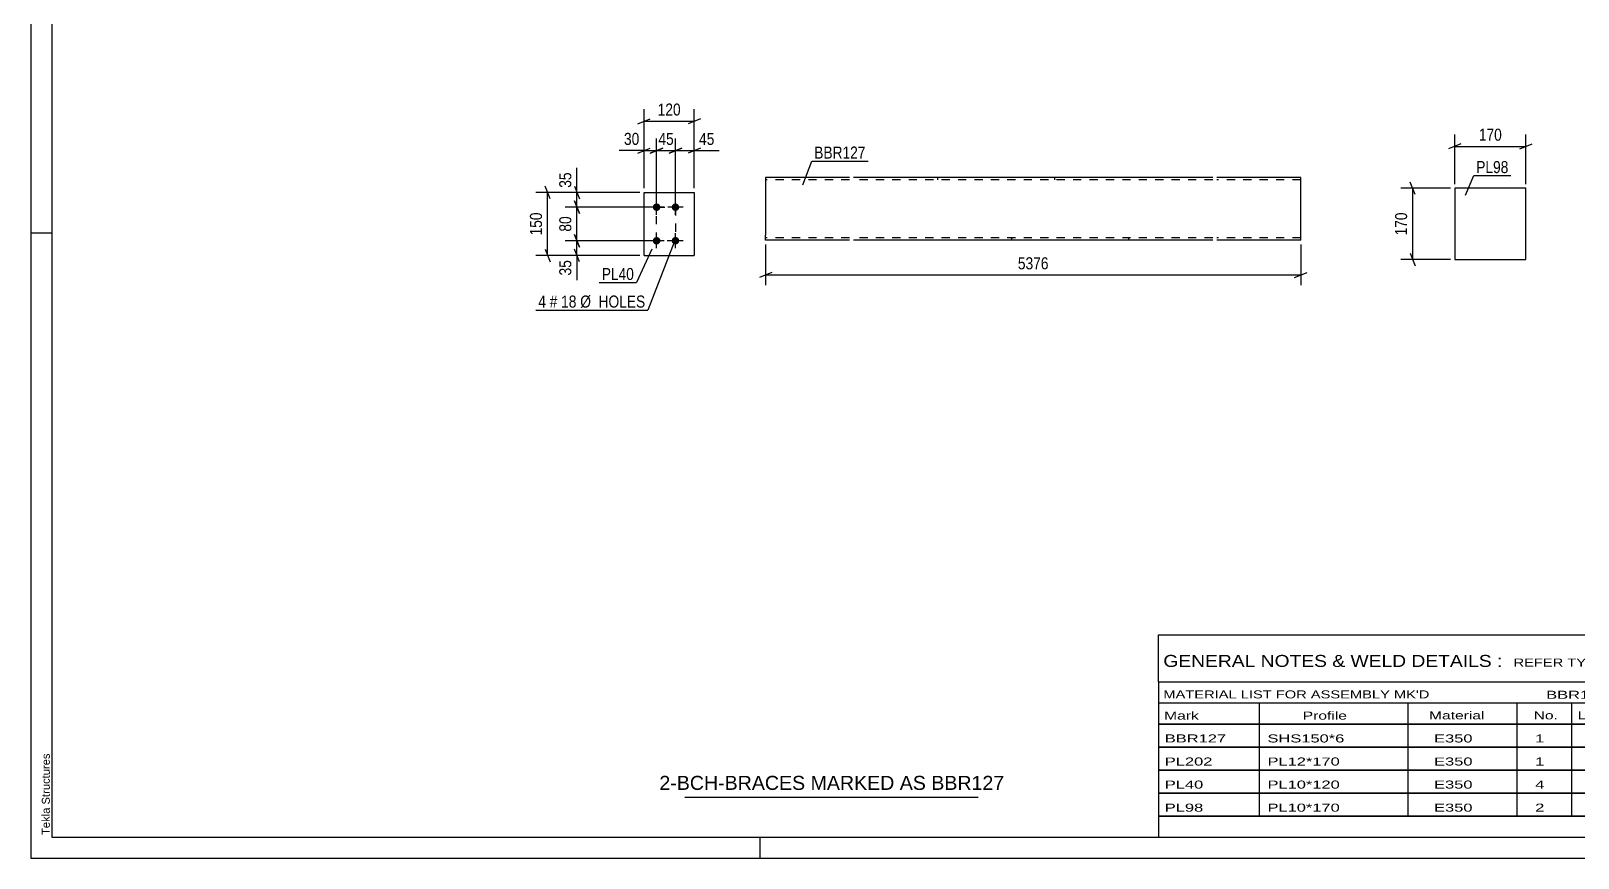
# Model space of a CAD drawing. Header units: millimetres. Extents: x 0 to 594, y 0 to 420.
# Drawn here: x 0 to 369.1, y 0 to 197.2 of the extents above; entities that cross this region are included whole.
import ezdxf

# ---------------------------------------------------------------- set-up
doc = ezdxf.new("R2010")
doc.units = ezdxf.units.MM
doc.linetypes.add('DXK_LINE_DOT2', pattern=[3.9198, 1.9599, -1.9599])
doc.styles.add('Arial', font='ARIAL.TTF', dxfattribs={"height": 0.2})
doc.styles.add('Arial Narrow', font='ARIALN.TTF', dxfattribs={"height": 0.2})

# ---------------------------------------------------------------- blocks, each defined once
blk = doc.blocks.new('Unknown-580610623-1130')
at = {"color": 5, "linetype": 'Continuous'}
for p, q in [((0, 420), (0, 0)), ((5, 415), (5, 5)), ((5, 149), (0, 149)), ((5, 5), (589, 5)), ((174, 0), (174, 5)), ((0, 0), (594, 0))]:
    blk.add_line(p, q, dxfattribs=at)
at = {"color": 174, "linetype": 'Continuous', "style": 'Arial'}
blk.add_text('Tekla Structures', height=1.9102, rotation=90, dxfattribs=at).set_placement((4.5, 5.5))
blk = doc.blocks.new('Part-580610623-2167 - 2161')
at = {"color": 2, "linetype": 'Continuous'}
for p, q in [((146.26, 143.67), (146.26, 158.67)), ((146.26, 158.67), (158.26, 158.67)), ((158.26, 158.67), (158.26, 143.67)), ((146.26, 143.67), (146.26, 143.67)), ((146.26, 143.67), (158.26, 143.67)), ((158.26, 143.67), (158.26, 143.67))]:
    blk.add_line(p, q, dxfattribs=at)
at = {"color": 7, "linetype": 'DXK_LINE_DOT2'}
for p, q in [((146.26, 158.67), (158.26, 158.67)), ((146.26, 143.67), (158.26, 143.67))]:
    blk.add_line(p, q, dxfattribs=at)
blk = doc.blocks.new('Bolt-580610623-2200 - 2161')
at = {"linetype": 'Continuous'}
for points in [[(149.26, 156.07), (149.45, 156.05), (149.63, 155.99), (149.79, 155.9), (149.93, 155.77), (150.04, 155.62), (150.12, 155.45), (150.16, 155.27), (150.16, 155.08), (150.12, 154.89), (150.04, 154.72), (149.93, 154.57), (149.79, 154.44), (149.63, 154.35), (149.45, 154.29), (149.26, 154.27), (149.08, 154.29), (148.9, 154.35), (148.73, 154.44), (148.59, 154.57), (148.48, 154.72), (148.41, 154.89), (148.37, 155.08), (148.37, 155.27), (148.41, 155.45), (148.48, 155.62), (148.59, 155.77), (148.73, 155.9), (148.9, 155.99), (149.08, 156.05)], [(153.76, 156.07), (153.95, 156.05), (154.13, 155.99), (154.29, 155.9), (154.43, 155.77), (154.54, 155.62), (154.62, 155.45), (154.66, 155.27), (154.66, 155.08), (154.62, 154.89), (154.54, 154.72), (154.43, 154.57), (154.29, 154.44), (154.13, 154.35), (153.95, 154.29), (153.76, 154.27), (153.58, 154.29), (153.4, 154.35), (153.23, 154.44), (153.09, 154.57), (152.98, 154.72), (152.91, 154.89), (152.87, 155.08), (152.87, 155.27), (152.91, 155.45), (152.98, 155.62), (153.09, 155.77), (153.23, 155.9), (153.4, 155.99), (153.58, 156.05)], [(149.26, 148.07), (149.45, 148.05), (149.63, 147.99), (149.79, 147.9), (149.93, 147.77), (150.04, 147.62), (150.12, 147.45), (150.16, 147.27), (150.16, 147.08), (150.12, 146.89), (150.04, 146.72), (149.93, 146.57), (149.79, 146.44), (149.63, 146.35), (149.45, 146.29), (149.26, 146.27), (149.08, 146.29), (148.9, 146.35), (148.73, 146.44), (148.59, 146.57), (148.48, 146.72), (148.41, 146.89), (148.37, 147.08), (148.37, 147.27), (148.41, 147.45), (148.48, 147.62), (148.59, 147.77), (148.73, 147.9), (148.9, 147.99), (149.08, 148.05)], [(153.76, 148.07), (153.95, 148.05), (154.13, 147.99), (154.29, 147.9), (154.43, 147.77), (154.54, 147.62), (154.62, 147.45), (154.66, 147.27), (154.66, 147.08), (154.62, 146.89), (154.54, 146.72), (154.43, 146.57), (154.29, 146.44), (154.13, 146.35), (153.95, 146.29), (153.76, 146.27), (153.58, 146.29), (153.4, 146.35), (153.23, 146.44), (153.09, 146.57), (152.98, 146.72), (152.91, 146.89), (152.87, 147.08), (152.87, 147.27), (152.91, 147.45), (152.98, 147.62), (153.09, 147.77), (153.23, 147.9), (153.4, 147.99), (153.58, 148.05)]]:
    blk.add_hatch(color=1, dxfattribs=at).paths.add_polyline_path(points)
at = {"color": 1, "linetype": 'Continuous'}
for p, q in [((151.06, 155.17), (147.46, 155.17)), ((149.26, 153.37), (149.26, 156.97)), ((155.56, 155.17), (151.96, 155.17)), ((153.76, 153.37), (153.76, 156.97)), ((149.26, 145.37), (149.26, 148.97)), ((153.76, 145.37), (153.76, 148.97)), ((151.06, 147.17), (147.46, 147.17)), ((155.56, 147.17), (151.96, 147.17))]:
    blk.add_line(p, q, dxfattribs=at)
blk = doc.blocks.new('Part-580610623-2404 - 2398')
at = {"color": 2, "linetype": 'Continuous'}
for p, q in [((356.66, 159.67), (339.66, 159.67)), ((339.66, 159.67), (339.66, 142.67)), ((356.66, 142.67), (356.66, 159.67)), ((339.66, 142.67), (356.66, 142.67))]:
    blk.add_line(p, q, dxfattribs=at)
blk = doc.blocks.new('Part-580610623-2436 - 2428')
at = {"color": 2, "linetype": 'Continuous'}
for p, q in [((195.27, 162.27), (175.27, 162.27)), ((175.27, 162.27), (175.27, 148.47)), ((281.93, 162.27), (196.27, 162.27)), ((302.93, 162.27), (282.93, 162.27)), ((302.93, 147.27), (302.93, 162.27)), ((175.27, 147.62), (175.27, 148.47)), ((175.27, 147.36), (175.27, 147.62)), ((175.27, 147.27), (175.27, 147.36)), ((195.27, 147.27), (175.27, 147.27)), ((281.93, 147.27), (196.27, 147.27)), ((302.93, 147.27), (282.93, 147.27))]:
    blk.add_line(p, q, dxfattribs=at)
at = {"color": 7, "linetype": 'DXK_LINE_DOT2'}
for p, q in [((195.27, 161.67), (175.27, 161.67)), ((281.93, 161.67), (196.27, 161.67)), ((216.27, 162.27), (216.27, 161.67)), ((244.19, 162.27), (244.19, 161.67)), ((302.93, 161.67), (282.93, 161.67)), ((175.27, 148.01), (175.27, 148.47)), ((175.27, 147.62), (175.27, 148.24)), ((175.27, 147.87), (175.27, 147.92)), ((175.27, 147.87), (175.27, 147.92)), ((195.27, 147.87), (175.27, 147.87)), ((281.93, 147.87), (196.27, 147.87)), ((234.02, 147.27), (234.02, 147.87)), ((261.93, 147.27), (261.93, 147.87)), ((302.93, 147.87), (282.93, 147.87)), ((302.93, 147.87), (302.93, 147.92)), ((175.27, 147.27), (175.27, 147.27))]:
    blk.add_line(p, q, dxfattribs=at)
blk = doc.blocks.new('Rectangle-580610623-2384 - 2161')
at = {"color": 1, "linetype": 'DXK_LINE_DOT2'}
blk.add_lwpolyline([(149.26, 155.17), (153.76, 155.17), (153.76, 147.17), (149.26, 147.17), (149.26, 155.17)], close=True, dxfattribs=at)
blk = doc.blocks.new('StraightDimension-580610623-2344 - 2161')
at = {"color": 7, "linetype": 'Continuous'}
for p, q in [((149.26, 156.17), (149.26, 171.52)), ((153.76, 156.17), (153.76, 171.52)), ((147.76, 168.07), (150.76, 169.27)), ((149.26, 168.67), (153.76, 168.67)), ((155.26, 169.27), (152.26, 168.07))]:
    blk.add_line(p, q, dxfattribs=at)
at = {"color": 0}
blk.add_wipeout([(153.94, 169.42), (153.94, 173.62), (149.09, 173.62), (149.09, 169.42)], dxfattribs=at)
at = {"color": 3, "style": 'Arial Narrow'}
blk.add_text('45', height=2.863, dxfattribs=at).set_placement((149.69, 170.02))
blk = doc.blocks.new('StraightDimension-580610623-2300 - 2161')
at = {"color": 7, "linetype": 'Continuous'}
for p, q in [((129.66, 160.17), (130.86, 157.17)), ((145.26, 158.67), (127.41, 158.67)), ((148.26, 155.17), (127.41, 155.17)), ((130.86, 153.67), (129.66, 156.67)), ((130.26, 155.17), (130.26, 158.67))]:
    blk.add_line(p, q, dxfattribs=at)
at = {"color": 0}
blk.add_wipeout([(129.51, 164.05), (125.31, 164.05), (125.31, 159.2), (129.51, 159.2)], dxfattribs=at)
at = {"color": 7, "linetype": 'Continuous'}
blk.add_line((130.26, 158.67), (130.26, 164.58), dxfattribs=at)
blk.add_line((130.26, 158.67), (130.26, 164.58), dxfattribs=at)
at = {"color": 3, "style": 'Arial Narrow'}
blk.add_text('35', height=2.863, rotation=90.0002, dxfattribs=at).set_placement((128.91, 159.8))
blk = doc.blocks.new('StraightDimension-580610623-2277 - 2161')
at = {"color": 7, "linetype": 'Continuous'}
for p, q in [((129.66, 148.67), (130.86, 145.67)), ((148.26, 147.17), (127.41, 147.17)), ((130.86, 142.17), (129.66, 145.17)), ((130.26, 143.67), (130.26, 147.17)), ((145.26, 143.67), (127.41, 143.67))]:
    blk.add_line(p, q, dxfattribs=at)
at = {"color": 0}
blk.add_wipeout([(129.51, 143.15), (125.31, 143.15), (125.31, 138.29), (129.51, 138.29)], dxfattribs=at)
at = {"color": 7, "linetype": 'Continuous'}
blk.add_line((130.26, 143.67), (130.26, 137.77), dxfattribs=at)
blk.add_line((130.26, 143.67), (130.26, 137.77), dxfattribs=at)
at = {"color": 3, "style": 'Arial Narrow'}
blk.add_text('35', height=2.863, rotation=90.0002, dxfattribs=at).set_placement((128.91, 138.89))
blk = doc.blocks.new('StraightDimension-580610623-2290 - 2161')
at = {"color": 7, "linetype": 'Continuous'}
for p, q in [((148.26, 155.17), (127.41, 155.17)), ((129.66, 156.67), (130.86, 153.67)), ((130.26, 147.17), (130.26, 155.17)), ((130.86, 145.67), (129.66, 148.67)), ((148.26, 147.17), (127.41, 147.17))]:
    blk.add_line(p, q, dxfattribs=at)
at = {"color": 0}
blk.add_wipeout([(129.51, 153.6), (125.31, 153.6), (125.31, 148.74), (129.51, 148.74)], dxfattribs=at)
at = {"color": 3, "style": 'Arial Narrow'}
blk.add_text('80', height=2.863, rotation=90.0002, dxfattribs=at).set_placement((128.91, 149.34))
blk = doc.blocks.new('StraightDimension-580610623-2314 - 2161')
at = {"color": 7, "linetype": 'Continuous'}
for p, q in [((123.86, 157.17), (122.66, 160.17)), ((145.26, 158.67), (120.41, 158.67)), ((123.26, 143.67), (123.26, 158.67)), ((122.66, 145.17), (123.86, 142.17)), ((145.26, 143.67), (120.41, 143.67))]:
    blk.add_line(p, q, dxfattribs=at)
at = {"color": 0}
blk.add_wipeout([(122.51, 154.51), (118.31, 154.51), (118.31, 147.83), (122.51, 147.83)], dxfattribs=at)
at = {"color": 3, "style": 'Arial Narrow'}
blk.add_text('150', height=2.863, rotation=90.0002, dxfattribs=at).set_placement((121.91, 148.43))
blk = doc.blocks.new('StraightDimension-580610623-2331 - 2161')
at = {"color": 7, "linetype": 'Continuous'}
for p, q in [((146.26, 159.67), (146.26, 171.52)), ((149.26, 156.17), (149.26, 171.52)), ((144.76, 168.07), (147.76, 169.27)), ((146.26, 168.67), (149.26, 168.67)), ((150.76, 169.27), (147.76, 168.07))]:
    blk.add_line(p, q, dxfattribs=at)
at = {"color": 0}
blk.add_wipeout([(145.74, 169.42), (145.74, 173.62), (140.88, 173.62), (140.88, 169.42)], dxfattribs=at)
at = {"color": 7, "linetype": 'Continuous'}
blk.add_line((146.26, 168.67), (140.36, 168.67), dxfattribs=at)
blk.add_line((146.26, 168.67), (140.36, 168.67), dxfattribs=at)
at = {"color": 3, "style": 'Arial Narrow'}
blk.add_text('30', height=2.863, dxfattribs=at).set_placement((141.48, 170.02))
blk = doc.blocks.new('StraightDimension-580610623-2354 - 2161')
at = {"color": 7, "linetype": 'Continuous'}
for p, q in [((153.76, 156.17), (153.76, 171.52)), ((158.26, 159.67), (158.26, 171.52)), ((152.26, 168.07), (155.26, 169.27)), ((153.76, 168.67), (158.26, 168.67)), ((159.76, 169.27), (156.76, 168.07))]:
    blk.add_line(p, q, dxfattribs=at)
at = {"color": 0}
blk.add_wipeout([(163.64, 169.42), (163.64, 173.62), (158.79, 173.62), (158.79, 169.42)], dxfattribs=at)
at = {"color": 7, "linetype": 'Continuous'}
blk.add_line((158.26, 168.67), (164.17, 168.67), dxfattribs=at)
blk.add_line((158.26, 168.67), (164.17, 168.67), dxfattribs=at)
at = {"color": 3, "style": 'Arial Narrow'}
blk.add_text('45', height=2.863, dxfattribs=at).set_placement((159.39, 170.02))
blk = doc.blocks.new('StraightDimension-580610623-2368 - 2161')
at = {"color": 7, "linetype": 'Continuous'}
for p, q in [((146.26, 159.67), (146.26, 178.52)), ((158.26, 159.67), (158.26, 178.52)), ((144.76, 175.07), (147.76, 176.27)), ((146.26, 175.67), (158.26, 175.67)), ((159.76, 176.27), (156.76, 175.07))]:
    blk.add_line(p, q, dxfattribs=at)
at = {"color": 0}
blk.add_wipeout([(155.61, 176.42), (155.61, 180.62), (148.92, 180.62), (148.92, 176.42)], dxfattribs=at)
at = {"color": 3, "style": 'Arial Narrow'}
blk.add_text('120', height=2.863, dxfattribs=at).set_placement((149.52, 177.02))
blk = doc.blocks.new('StraightDimension-580610623-2406 - 2398')
at = {"color": 7, "linetype": 'Continuous'}
for p, q in [((341.16, 170.27), (338.16, 169.07)), ((339.66, 160.67), (339.66, 172.52)), ((355.16, 169.07), (358.16, 170.27)), ((356.66, 160.67), (356.66, 172.52)), ((339.66, 169.67), (356.66, 169.67))]:
    blk.add_line(p, q, dxfattribs=at)
at = {"color": 0}
blk.add_wipeout([(351.51, 170.42), (351.51, 174.62), (344.82, 174.62), (344.82, 170.42)], dxfattribs=at)
at = {"color": 3, "style": 'Arial Narrow'}
blk.add_text('170', height=2.863, dxfattribs=at).set_placement((345.42, 171.02))
blk = doc.blocks.new('StraightDimension-580610623-2417 - 2398')
at = {"color": 7, "linetype": 'Continuous'}
for p, q in [((338.66, 159.67), (326.81, 159.67)), ((330.26, 158.17), (329.06, 161.17)), ((329.66, 142.67), (329.66, 159.67)), ((329.06, 144.17), (330.26, 141.17)), ((338.66, 142.67), (326.81, 142.67))]:
    blk.add_line(p, q, dxfattribs=at)
at = {"color": 0}
blk.add_wipeout([(328.91, 154.51), (324.71, 154.51), (324.71, 147.83), (328.91, 147.83)], dxfattribs=at)
at = {"color": 3, "style": 'Arial Narrow'}
blk.add_text('170', height=2.863, rotation=90.0002, dxfattribs=at).set_placement((328.31, 148.43))
blk = doc.blocks.new('StraightDimension-580610623-2441 - 2428')
at = {"color": 7, "linetype": 'Continuous'}
for p, q in [((175.27, 146.27), (175.27, 136.61)), ((302.93, 146.27), (302.93, 136.61)), ((176.77, 139.61), (173.77, 138.41)), ((175.27, 139.01), (302.93, 139.01)), ((301.43, 138.41), (304.43, 139.61))]:
    blk.add_line(p, q, dxfattribs=at)
at = {"color": 0}
blk.add_wipeout([(243.36, 139.76), (243.36, 143.96), (234.85, 143.96), (234.85, 139.76)], dxfattribs=at)
at = {"color": 3, "style": 'Arial Narrow'}
blk.add_text('5376', height=2.863, dxfattribs=at).set_placement((235.45, 140.36))
blk = doc.blocks.new('Unknown-580610623-4186')
at = {"color": 7, "linetype": 'Continuous'}
for p, q in [((269, 53.25), (429, 53.25)), ((269, 42), (269, 53.25)), ((429, 53.25), (429, 42)), ((269, 42), (429, 42)), ((269, 42), (269, 37)), ((429, 42), (429, 37)), ((269, 37), (429, 37)), ((269, 37), (269, 32)), ((293, 37), (293, 32)), ((328.5, 37), (328.5, 32)), ((354.5, 37), (354.5, 32)), ((367.5, 37), (367.5, 32)), ((385, 37), (385, 32)), ((407, 37), (407, 32)), ((429, 37), (429, 32)), ((269, 32), (429, 32)), ((269, 31.95), (269, 26.55)), ((269, 31.95), (429, 31.95)), ((293, 32), (293, 26.5)), ((328.5, 32), (328.5, 26.5)), ((354.5, 32), (354.5, 26.5)), ((367.5, 32), (367.5, 26.5)), ((385, 32), (385, 26.5)), ((407, 32), (407, 26.5)), ((429, 31.95), (429, 26.55)), ((269, 26.55), (429, 26.55)), ((269, 26.45), (269, 21.05)), ((269, 26.45), (429, 26.45)), ((293, 26.5), (293, 21)), ((328.5, 26.5), (328.5, 21)), ((354.5, 26.5), (354.5, 21)), ((367.5, 26.5), (367.5, 21)), ((385, 26.5), (385, 21)), ((407, 26.5), (407, 21)), ((429, 26.45), (429, 21.05)), ((269, 21.05), (429, 21.05)), ((269, 20.95), (269, 15.55)), ((269, 20.95), (429, 20.95)), ((293, 21), (293, 15.5)), ((328.5, 21), (328.5, 15.5)), ((354.5, 21), (354.5, 15.5)), ((367.5, 21), (367.5, 15.5)), ((385, 21), (385, 15.5)), ((407, 21), (407, 15.5)), ((429, 20.95), (429, 15.55)), ((269, 15.55), (429, 15.55)), ((269, 15.45), (269, 10.05)), ((269, 15.45), (429, 15.45)), ((293, 15.5), (293, 10)), ((328.5, 15.5), (328.5, 10)), ((354.5, 15.5), (354.5, 10)), ((367.5, 15.5), (367.5, 10)), ((385, 15.5), (385, 10)), ((407, 15.5), (407, 10)), ((429, 15.45), (429, 10.05)), ((269, 10.05), (429, 10.05)), ((269, 10), (429, 10)), ((269, 10), (269, 5)), ((385, 10), (385, 5)), ((407, 10), (407, 5)), ((429, 10), (429, 5)), ((269, 5), (429, 5))]:
    blk.add_line(p, q, dxfattribs=at)
at = {"color": 7, "style": 'Arial Narrow'}
for s, height, width, p in [('GENERAL NOTES & WELD DETAILS :', 2.8633, 1.4, (270.15, 45.56)), ('REFER TYP DRAWING TYP-01', 1.9089, 1.6, (353.7, 45.66)), ("MATERIAL LIST FOR ASSEMBLY MK'D", 1.9089, 1.6, (270.15, 38.06)), ('BBR127', 1.909, 1.794707, (361.48, 37.97)), ('2', 1.91, 1.794707, (391.08, 38.06)), ('No. Required', 1.9089, 1.6, (400.41, 38.06)), ('Mark', 1.909, 1.7, (270.34, 33)), ('Profile', 1.909, 1.7, (303.41, 33)), ('Material', 1.909, 1.7, (333.54, 33.06)), ('No.', 1.909, 1.7, (358.5, 33.06)), ('Length', 1.909, 1.7, (369, 33.06)), ('Area', 1.909, 1.7, (391.5, 33.06)), ('Weight', 1.909, 1.7, (411, 33.06))]:
    blk.add_text(s, height=height, dxfattribs=dict(at, width=width)).set_placement(p)
at = {"color": 7, "linetype": 'Continuous', "style": 'Arial Narrow'}
for s, height, width, p in [('BBR127', 1.909, 1.794707, (270.5, 27.56)), ('SHS150*6', 1.909, 1.794707, (295, 27.56)), ('E350', 1.909, 1.794707, (334.74, 27.56)), ('1', 1.91, 1.794707, (358.86, 27.56)), ('5376', 1.909, 1.794707, (371.58, 27.56)), ('3.2', 1.909, 1.794707, (395.32, 27.56)), ('145.5', 1.909, 1.794707, (411.96, 27.56)), ('PL202', 1.909, 1.794707, (270.5, 22.06)), ('PL12*170', 1.909, 1.794707, (295, 22.06)), ('E350', 1.909, 1.794707, (334.74, 22.06)), ('1', 1.91, 1.794707, (358.86, 22.06)), ('706', 1.909, 1.794707, (373.77, 22.06)), ('0.3', 1.909, 1.794707, (395.32, 22.06)), ('11.3', 1.909, 1.794707, (414.14, 22.06)), ('PL40', 1.909, 1.794707, (270.5, 16.56)), ('PL10*120', 1.909, 1.794707, (295, 16.56)), ('E350', 1.909, 1.794707, (334.74, 16.56)), ('4', 1.91, 1.794707, (358.86, 16.56)), ('150', 1.909, 1.794707, (373.77, 16.56)), ('0.0', 1.909, 1.794707, (395.32, 16.56)), ('5.7', 1.909, 1.794707, (416.33, 16.56)), ('PL98', 1.909, 1.794707, (270.5, 11.06)), ('PL10*170', 1.909, 1.794707, (295, 11.06)), ('E350', 1.909, 1.794707, (334.74, 11.06)), ('2', 1.91, 1.794707, (358.86, 11.06)), ('170', 1.909, 1.794707, (373.77, 11.06)), ('0.1', 1.909, 1.794707, (395.32, 11.06)), ('4.5', 1.909, 1.794707, (416.33, 11.06)), ('Total', 1.909, 1.7, (371.33, 6.5)), ('3.8', 1.909, 1.794707, (394.83, 6.5)), ('167.0', 1.909, 1.794707, (411.96, 6.5))]:
    blk.add_text(s, height=height, dxfattribs=dict(at, width=width)).set_placement(p)
blk = doc.blocks.new('Unknown-580610623-4187')
at = {"color": 7, "linetype": 'Continuous'}
blk.add_line((156, 14.5), (226, 14.5), dxfattribs=at)
at = {"color": 7, "style": 'Arial'}
blk.add_text('2-BCH-BRACES MARKED AS BBR127', height=3.3428, dxfattribs=at).set_placement((149.93, 16.25))
blk = doc.blocks.new('Mark-580610623-2163 - 2161')
at = {"color": 0}
blk.add_wipeout([(143.85, 137.81), (143.85, 140.81), (136.18, 140.81), (136.18, 137.81)], dxfattribs=at)
blk.add_wipeout([(143.85, 137.81), (143.85, 140.81), (136.18, 140.81), (136.18, 137.81)], dxfattribs=at)
at = {"color": 30, "linetype": 'Continuous'}
for p in [(148.11, 145.17), (135.58, 137.21)]:
    blk.add_line(p, (144.45, 137.21), dxfattribs=at)
at = {"color": 3, "style": 'Arial Narrow'}
blk.add_text('PL40', height=2.863, dxfattribs=at).set_placement((136.18, 137.81))
blk = doc.blocks.new('Mark-580610623-2196 - 2161')
at = {"color": 0}
blk.add_wipeout([(122.86, 131.24), (122.86, 134.24), (121.03, 134.24), (121.03, 131.24)], dxfattribs=at)
blk.add_wipeout([(122.86, 131.24), (122.86, 134.24), (121.03, 134.24), (121.03, 131.24)], dxfattribs=at)
blk.add_wipeout([(125.58, 131.24), (125.58, 134.24), (123.76, 134.24), (123.76, 131.24)], dxfattribs=at)
blk.add_wipeout([(125.58, 131.24), (125.58, 134.24), (123.76, 134.24), (123.76, 131.24)], dxfattribs=at)
at = {"color": 3, "style": 'Arial Narrow'}
blk.add_text('4', height=2.86, dxfattribs=at).set_placement((121.03, 131.24))
at = {"color": 0}
blk.add_wipeout([(130.14, 131.24), (130.14, 134.24), (126.48, 134.24), (126.48, 131.24)], dxfattribs=at)
blk.add_wipeout([(130.14, 131.24), (130.14, 134.24), (126.48, 134.24), (126.48, 131.24)], dxfattribs=at)
at = {"color": 3, "style": 'Arial Narrow'}
blk.add_text('#', height=2.86, dxfattribs=at).set_placement((123.76, 131.24))
at = {"color": 0}
blk.add_wipeout([(146.57, 131.24), (146.57, 134.24), (131.04, 134.24), (131.04, 131.24)], dxfattribs=at)
blk.add_wipeout([(146.57, 131.24), (146.57, 134.24), (131.04, 134.24), (131.04, 131.24)], dxfattribs=at)
at = {"color": 7, "linetype": 'Continuous'}
for p in [(153.6, 147.26), (120.43, 130.64)]:
    blk.add_line(p, (147.17, 130.64), dxfattribs=at)
at = {"color": 3, "style": 'Arial Narrow'}
for s, p in [('18', (126.48, 131.24)), ('Ø  HOLES', (131.04, 131.24))]:
    blk.add_text(s, height=2.863, dxfattribs=at).set_placement(p)
blk = doc.blocks.new('Mark-580610623-2400 - 2398')
at = {"color": 0}
blk.add_wipeout([(352.48, 163.3), (352.48, 166.3), (344.8, 166.3), (344.8, 163.3)], dxfattribs=at)
blk.add_wipeout([(352.48, 163.3), (352.48, 166.3), (344.8, 166.3), (344.8, 163.3)], dxfattribs=at)
at = {"color": 30, "linetype": 'Continuous'}
for p, q in [((342.24, 158.01), (344.2, 162.7)), ((344.2, 162.7), (353.08, 162.7))]:
    blk.add_line(p, q, dxfattribs=at)
at = {"color": 3, "style": 'Arial Narrow'}
blk.add_text('PL98', height=2.863, dxfattribs=at).set_placement((344.8, 163.3))
blk = doc.blocks.new('Mark-580610623-2432 - 2428')
at = {"color": 0}
blk.add_wipeout([(199.11, 166.76), (199.11, 169.76), (186.87, 169.76), (186.87, 166.76)], dxfattribs=at)
blk.add_wipeout([(199.11, 166.76), (199.11, 169.76), (186.87, 169.76), (186.87, 166.76)], dxfattribs=at)
at = {"color": 30, "linetype": 'Continuous'}
for p, q in [((184.13, 160.51), (186.27, 166.16)), ((186.27, 166.16), (199.71, 166.16))]:
    blk.add_line(p, q, dxfattribs=at)
at = {"color": 3, "style": 'Arial Narrow'}
blk.add_text('BBR127', height=2.863, dxfattribs=at).set_placement((186.87, 166.76))

msp = doc.modelspace()

# ---------------------------------------------------------------- block references
for name in ['Unknown-580610623-1130', 'Part-580610623-2436 - 2428', 'Part-580610623-2404 - 2398', 'Part-580610623-2167 - 2161', 'Bolt-580610623-2200 - 2161', 'Rectangle-580610623-2384 - 2161', 'Unknown-580610623-4186', 'Unknown-580610623-4187']:
    msp.add_blockref(name, (0, 0))

# ---------------------------------------------------------------- next in the draw order: block references
for name in ['StraightDimension-580610623-2344 - 2161', 'StraightDimension-580610623-2406 - 2398', 'Mark-580610623-2432 - 2428', 'StraightDimension-580610623-2277 - 2161', 'StraightDimension-580610623-2441 - 2428']:
    msp.add_blockref(name, (0, 0))

# ---------------------------------------------------------------- next in the draw order: block references
for name in ['Mark-580610623-2400 - 2398', 'StraightDimension-580610623-2300 - 2161', 'StraightDimension-580610623-2417 - 2398']:
    msp.add_blockref(name, (0, 0))

# ---------------------------------------------------------------- next in the draw order: block references
msp.add_blockref('StraightDimension-580610623-2290 - 2161', (0, 0))

# ---------------------------------------------------------------- next in the draw order: block references
msp.add_blockref('StraightDimension-580610623-2314 - 2161', (0, 0))

# ---------------------------------------------------------------- next in the draw order: block references
for name in ['StraightDimension-580610623-2331 - 2161', 'Mark-580610623-2163 - 2161']:
    msp.add_blockref(name, (0, 0))

# ---------------------------------------------------------------- next in the draw order: block references
for name in ['StraightDimension-580610623-2354 - 2161', 'Mark-580610623-2196 - 2161']:
    msp.add_blockref(name, (0, 0))

# ---------------------------------------------------------------- next in the draw order: block references
msp.add_blockref('StraightDimension-580610623-2368 - 2161', (0, 0))

doc.saveas('drawing.dxf')
